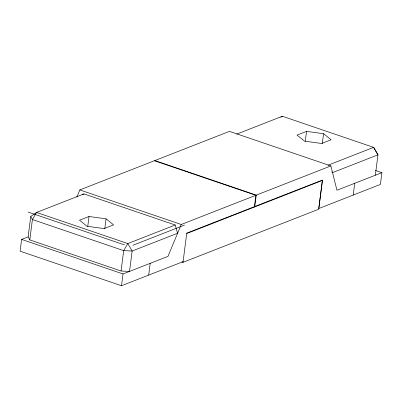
<?xml version="1.0" encoding="UTF-8"?>
<svg xmlns="http://www.w3.org/2000/svg" width="402" height="402" viewBox="0 0 402 402"><rect width="100%" height="100%" fill="white"/><g stroke="black" fill="none" stroke-linecap="round" stroke-linejoin="round"><path stroke-width="0.6" d="M30.748 216.477L32.416 219.532L123.685 250.632L132.147 251.029L177.573 233.25L175.222 225.009L83.953 193.91L36.547 212.457L30.748 216.477L28.14 236.853L21.607 239.411L20.1 251.18L121.52 285.737L183.096 261.637M121.077 271.008L123.685 250.632L127.816 243.562L132.147 251.029L129.534 271.405L121.077 271.008L29.803 239.909L32.416 219.532L36.547 212.457L127.816 243.562L175.222 225.009M87.757 226.406L89.023 216.502L106.058 218.824L113.58 224.869L104.073 228.592L87.038 226.266L79.516 220.221L89.023 216.502M104.786 228.728L106.058 218.824M121.52 285.737L123.027 273.968L167.981 256.375L181.247 224.482L330.881 165.925L336.946 190.252L381.9 172.659L380.392 184.428L318.811 208.527L322.414 180.418L186.699 233.527M148.685 275.104L150.192 263.34M183.016 262.315L186.754 233.14L322.424 180.046L318.685 209.221L183.016 262.315L181.83 261.908M254.36 207.045L255.868 195.282L154.453 160.72M254.752 206.894L256.26 195.126L154.84 160.569M305.264 141.283L306.535 131.379L323.57 133.705L331.092 139.745L321.585 143.469L304.55 141.147L297.028 135.102L306.535 131.379M322.298 143.609L323.57 133.705M353.222 195.06L354.73 183.292M375.347 175.212L377.955 154.83L373.629 147.363L282.355 116.263L236.688 134.137M76.862 197.05L79.827 189.925L229.462 131.364L330.881 165.925M280.908 117.268L282.355 116.263M82.495 194.804L83.953 193.91M327.962 165.237L373.629 147.363L377.955 154.83L332.529 172.609L331.74 171.775M132.881 245.285L184.473 225.095M375.378 170.438L381.9 172.659M79.827 189.925L181.247 224.482M28.085 212.065L124.424 244.888M21.607 239.411L123.027 273.968M28.14 236.853L29.803 239.909"/></g></svg>
